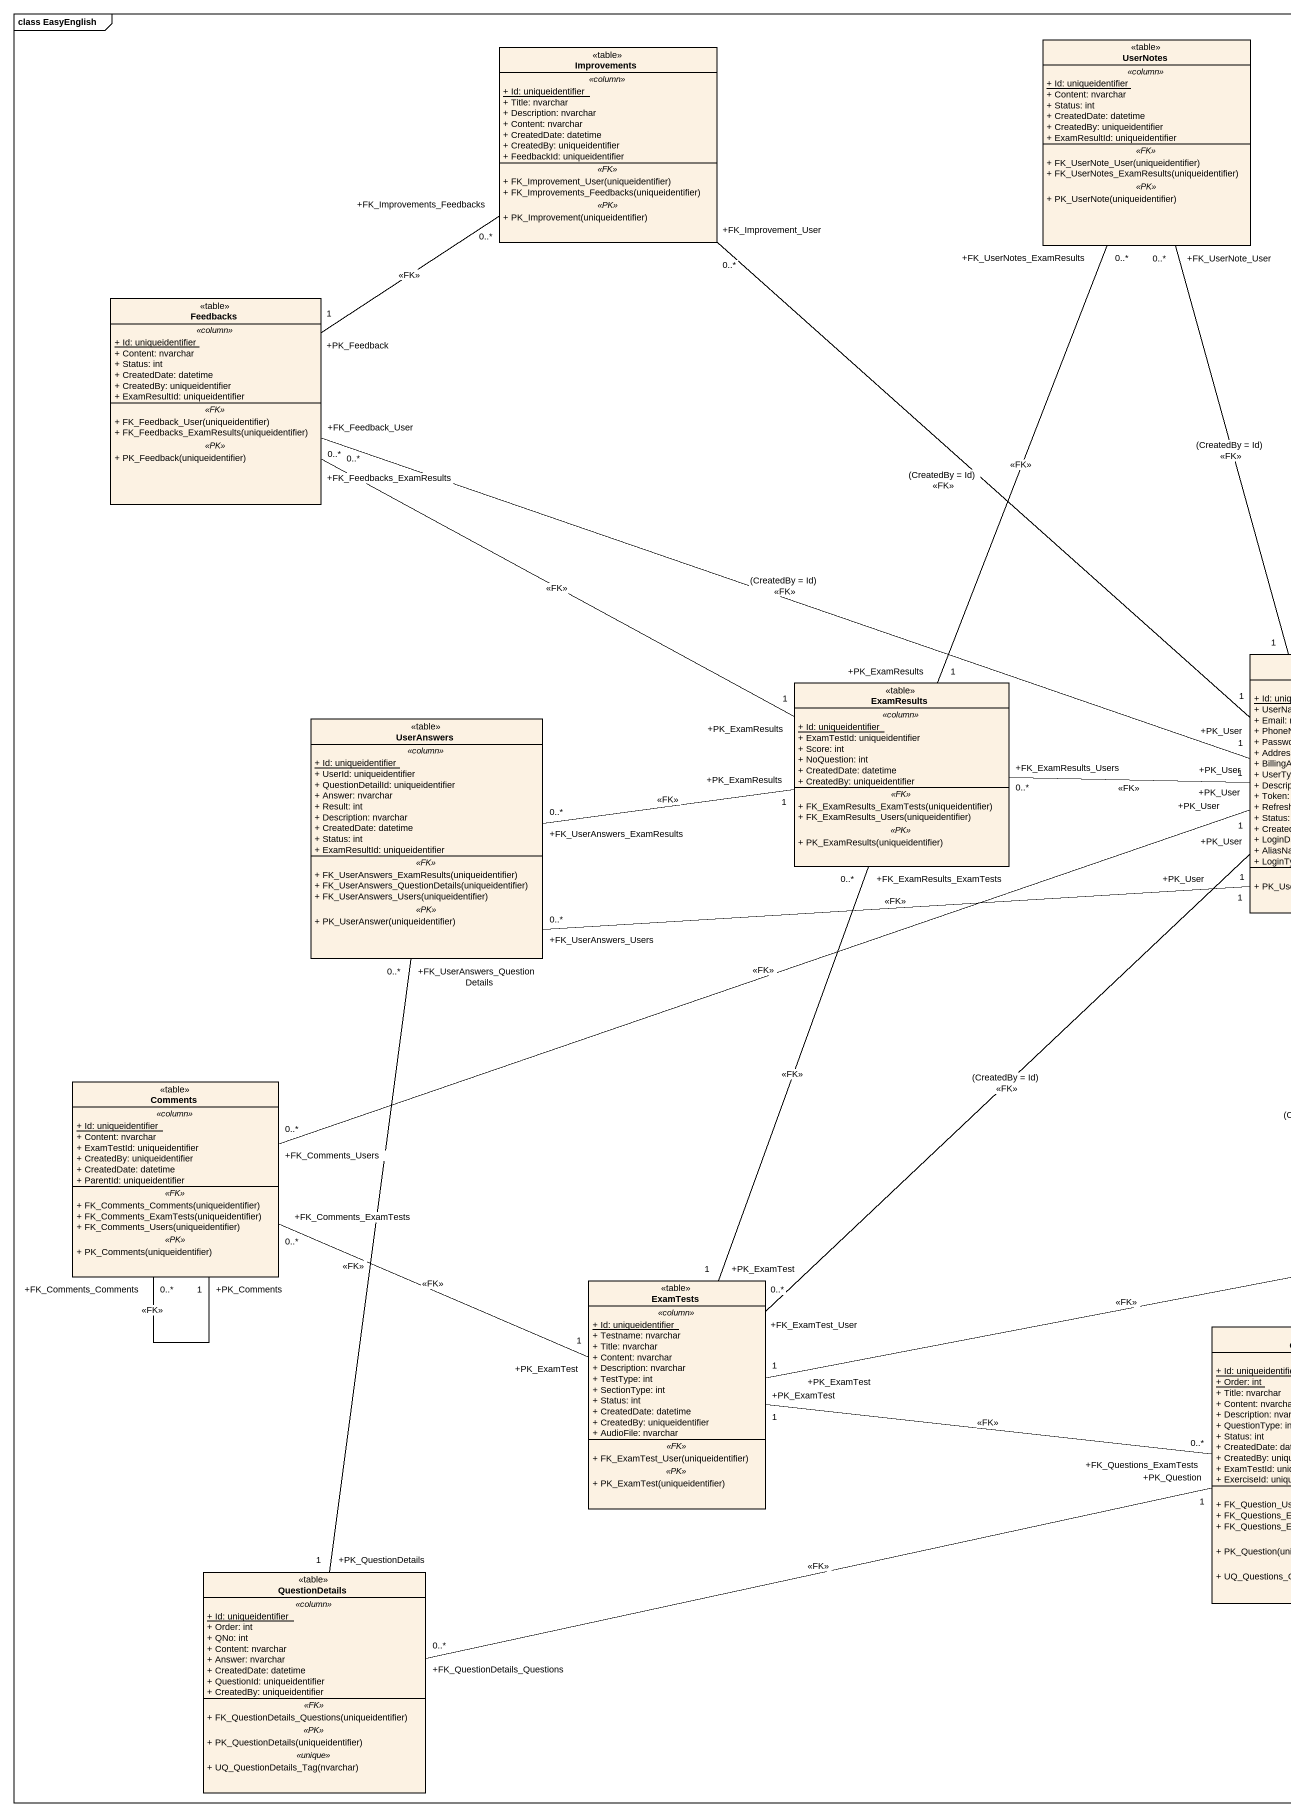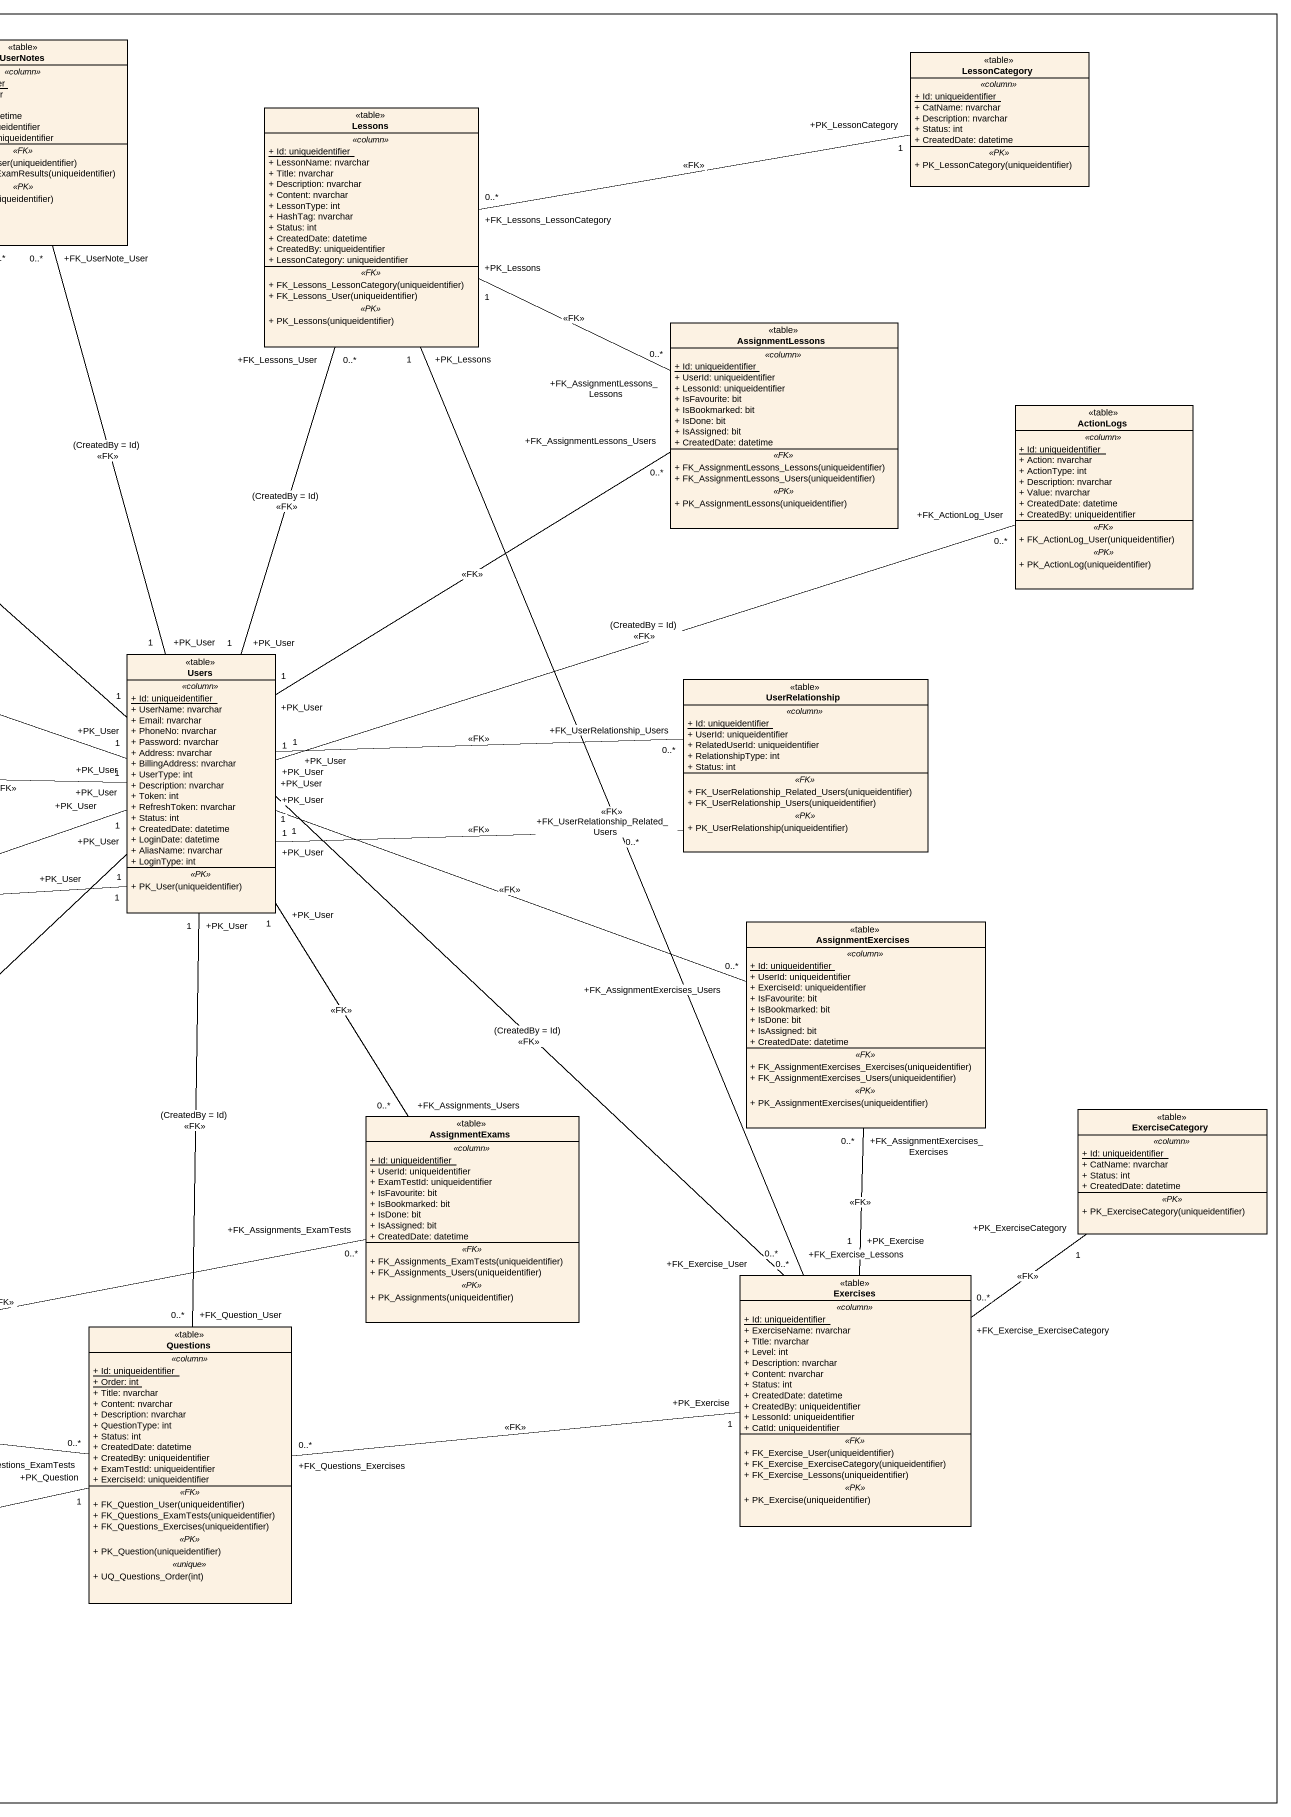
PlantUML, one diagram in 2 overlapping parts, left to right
@startuml
mainframe class EasyEnglish
hide circle
hide empty members
skinparam classAttributeIconSize 0
class Improvements <<table>> {
  .. <<column>> ..
  {static} + Id: uniqueidentifier
  + Title: nvarchar
  + Description: nvarchar
  + Content: nvarchar
  + CreatedDate: datetime
  + CreatedBy: uniqueidentifier
  + FeedbackId: uniqueidentifier
  .. <<FK>> ..
  + FK_Improvement_User(uniqueidentifier)
  + FK_Improvements_Feedbacks(uniqueidentifier)
  .. <<PK>> ..
  + PK_Improvement(uniqueidentifier)
}
class UserNotes <<table>> {
  .. <<column>> ..
  {static} + Id: uniqueidentifier
  + Content: nvarchar
  + Status: int
  + CreatedDate: datetime
  + CreatedBy: uniqueidentifier
  + ExamResultId: uniqueidentifier
  .. <<FK>> ..
  + FK_UserNote_User(uniqueidentifier)
  + FK_UserNotes_ExamResults(uniqueidentifier)
  .. <<PK>> ..
  + PK_UserNote(uniqueidentifier)
}
class LessonCategory <<table>> {
  .. <<column>> ..
  {static} + Id: uniqueidentifier
  + CatName: nvarchar
  + Description: nvarchar
  + Status: int
  + CreatedDate: datetime
  .. <<PK>> ..
  + PK_LessonCategory(uniqueidentifier)
}
class Lessons <<table>> {
  .. <<column>> ..
  {static} + Id: uniqueidentifier
  + LessonName: nvarchar
  + Title: nvarchar
  + Description: nvarchar
  + Content: nvarchar
  + LessonType: int
  + HashTag: nvarchar
  + Status: int
  + CreatedDate: datetime
  + CreatedBy: uniqueidentifier
  + LessonCategory: uniqueidentifier
  .. <<FK>> ..
  + FK_Lessons_LessonCategory(uniqueidentifier)
  + FK_Lessons_User(uniqueidentifier)
  .. <<PK>> ..
  + PK_Lessons(uniqueidentifier)
}
class Feedbacks <<table>> {
  .. <<column>> ..
  {static} + Id: uniqueidentifier
  + Content: nvarchar
  + Status: int
  + CreatedDate: datetime
  + CreatedBy: uniqueidentifier
  + ExamResultId: uniqueidentifier
  .. <<FK>> ..
  + FK_Feedback_User(uniqueidentifier)
  + FK_Feedbacks_ExamResults(uniqueidentifier)
  .. <<PK>> ..
  + PK_Feedback(uniqueidentifier)
}
class AssignmentLessons <<table>> {
  .. <<column>> ..
  {static} + Id: uniqueidentifier
  + UserId: uniqueidentifier
  + LessonId: uniqueidentifier
  + IsFavourite: bit
  + IsBookmarked: bit
  + IsDone: bit
  + IsAssigned: bit
  + CreatedDate: datetime
  .. <<FK>> ..
  + FK_AssignmentLessons_Lessons(uniqueidentifier)
  + FK_AssignmentLessons_Users(uniqueidentifier)
  .. <<PK>> ..
  + PK_AssignmentLessons(uniqueidentifier)
}
class ActionLogs <<table>> {
  .. <<column>> ..
  {static} + Id: uniqueidentifier
  + Action: nvarchar
  + ActionType: int
  + Description: nvarchar
  + Value: nvarchar
  + CreatedDate: datetime
  + CreatedBy: uniqueidentifier
  .. <<FK>> ..
  + FK_ActionLog_User(uniqueidentifier)
  .. <<PK>> ..
  + PK_ActionLog(uniqueidentifier)
}
class Users <<table>> {
  .. <<column>> ..
  {static} + Id: uniqueidentifier
  + UserName: nvarchar
  + Email: nvarchar
  + PhoneNo: nvarchar
  + Password: nvarchar
  + Address: nvarchar
  + BillingAddress: nvarchar
  + UserType: int
  + Description: nvarchar
  + Token: int
  + RefreshToken: nvarchar
  + Status: int
  + CreatedDate: datetime
  + LoginDate: datetime
  + AliasName: nvarchar
  + LoginType: int
  .. <<PK>> ..
  + PK_User(uniqueidentifier)
}
class ExamResults <<table>> {
  .. <<column>> ..
  {static} + Id: uniqueidentifier
  + ExamTestId: uniqueidentifier
  + Score: int
  + NoQuestion: int
  + CreatedDate: datetime
  + CreatedBy: uniqueidentifier
  .. <<FK>> ..
  + FK_ExamResults_ExamTests(uniqueidentifier)
  + FK_ExamResults_Users(uniqueidentifier)
  .. <<PK>> ..
  + PK_ExamResults(uniqueidentifier)
}
class UserRelationship <<table>> {
  .. <<column>> ..
  {static} + Id: uniqueidentifier
  + UserId: uniqueidentifier
  + RelatedUserId: uniqueidentifier
  + RelationshipType: int
  + Status: int
  .. <<FK>> ..
  + FK_UserRelationship_Related_Users(uniqueidentifier)
  + FK_UserRelationship_Users(uniqueidentifier)
  .. <<PK>> ..
  + PK_UserRelationship(uniqueidentifier)
}
class UserAnswers <<table>> {
  .. <<column>> ..
  {static} + Id: uniqueidentifier
  + UserId: uniqueidentifier
  + QuestionDetailId: uniqueidentifier
  + Answer: nvarchar
  + Result: int
  + Description: nvarchar
  + CreatedDate: datetime
  + Status: int
  + ExamResultId: uniqueidentifier
  .. <<FK>> ..
  + FK_UserAnswers_ExamResults(uniqueidentifier)
  + FK_UserAnswers_QuestionDetails(uniqueidentifier)
  + FK_UserAnswers_Users(uniqueidentifier)
  .. <<PK>> ..
  + PK_UserAnswer(uniqueidentifier)
}
class AssignmentExercises <<table>> {
  .. <<column>> ..
  {static} + Id: uniqueidentifier
  + UserId: uniqueidentifier
  + ExerciseId: uniqueidentifier
  + IsFavourite: bit
  + IsBookmarked: bit
  + IsDone: bit
  + IsAssigned: bit
  + CreatedDate: datetime
  .. <<FK>> ..
  + FK_AssignmentExercises_Exercises(uniqueidentifier)
  + FK_AssignmentExercises_Users(uniqueidentifier)
  .. <<PK>> ..
  + PK_AssignmentExercises(uniqueidentifier)
}
class Comments <<table>> {
  .. <<column>> ..
  {static} + Id: uniqueidentifier
  + Content: nvarchar
  + ExamTestId: uniqueidentifier
  + CreatedBy: uniqueidentifier
  + CreatedDate: datetime
  + ParentId: uniqueidentifier
  .. <<FK>> ..
  + FK_Comments_Comments(uniqueidentifier)
  + FK_Comments_ExamTests(uniqueidentifier)
  + FK_Comments_Users(uniqueidentifier)
  .. <<PK>> ..
  + PK_Comments(uniqueidentifier)
}
class AssignmentExams <<table>> {
  .. <<column>> ..
  {static} + Id: uniqueidentifier
  + UserId: uniqueidentifier
  + ExamTestId: uniqueidentifier
  + IsFavourite: bit
  + IsBookmarked: bit
  + IsDone: bit
  + IsAssigned: bit
  + CreatedDate: datetime
  .. <<FK>> ..
  + FK_Assignments_ExamTests(uniqueidentifier)
  + FK_Assignments_Users(uniqueidentifier)
  .. <<PK>> ..
  + PK_Assignments(uniqueidentifier)
}
class ExerciseCategory <<table>> {
  .. <<column>> ..
  {static} + Id: uniqueidentifier
  + CatName: nvarchar
  + Status: int
  + CreatedDate: datetime
  .. <<PK>> ..
  + PK_ExerciseCategory(uniqueidentifier)
}
class Exercises <<table>> {
  .. <<column>> ..
  {static} + Id: uniqueidentifier
  + ExerciseName: nvarchar
  + Title: nvarchar
  + Level: int
  + Description: nvarchar
  + Content: nvarchar
  + Status: int
  + CreatedDate: datetime
  + CreatedBy: uniqueidentifier
  + LessonId: uniqueidentifier
  + CatId: uniqueidentifier
  .. <<FK>> ..
  + FK_Exercise_User(uniqueidentifier)
  + FK_Exercise_ExerciseCategory(uniqueidentifier)
  + FK_Exercise_Lessons(uniqueidentifier)
  .. <<PK>> ..
  + PK_Exercise(uniqueidentifier)
}
class ExamTests <<table>> {
  .. <<column>> ..
  {static} + Id: uniqueidentifier
  + Testname: nvarchar
  + Title: nvarchar
  + Content: nvarchar
  + Description: nvarchar
  + TestType: int
  + SectionType: int
  + Status: int
  + CreatedDate: datetime
  + CreatedBy: uniqueidentifier
  + AudioFile: nvarchar
  .. <<FK>> ..
  + FK_ExamTest_User(uniqueidentifier)
  .. <<PK>> ..
  + PK_ExamTest(uniqueidentifier)
}
class Questions <<table>> {
  .. <<column>> ..
  {static} + Id: uniqueidentifier
  {static} + Order: int
  + Title: nvarchar
  + Content: nvarchar
  + Description: nvarchar
  + QuestionType: int
  + Status: int
  + CreatedDate: datetime
  + CreatedBy: uniqueidentifier
  + ExamTestId: uniqueidentifier
  + ExerciseId: uniqueidentifier
  .. <<FK>> ..
  + FK_Question_User(uniqueidentifier)
  + FK_Questions_ExamTests(uniqueidentifier)
  + FK_Questions_Exercises(uniqueidentifier)
  .. <<PK>> ..
  + PK_Question(uniqueidentifier)
  .. <<unique>> ..
  + UQ_Questions_Order(int)
}
class QuestionDetails <<table>> {
  .. <<column>> ..
  {static} + Id: uniqueidentifier
  + Order: int
  + QNo: int
  + Content: nvarchar
  + Answer: nvarchar
  + CreatedDate: datetime
  + QuestionId: uniqueidentifier
  + CreatedBy: uniqueidentifier
  .. <<FK>> ..
  + FK_QuestionDetails_Questions(uniqueidentifier)
  .. <<PK>> ..
  + PK_QuestionDetails(uniqueidentifier)
  .. <<unique>> ..
  + UQ_QuestionDetails_Tag(nvarchar)
}
Improvements "+FK_Improvements_Feedbacks\n0..*" -- "+PK_Feedback\n1" Feedbacks : <<FK>>
Improvements "+FK_Improvement_User\n0..*" -- "+PK_User\n1" Users : (CreatedBy = Id)\n<<FK>>
UserNotes "+FK_UserNote_User\n0..*" -- "+PK_User\n1" Users : (CreatedBy = Id)\n<<FK>>
UserNotes "+FK_UserNotes_ExamResults\n0..*" -- "+PK_ExamResults\n1" ExamResults : <<FK>>
Lessons "+FK_Lessons_LessonCategory\n0..*" -right- "+PK_LessonCategory\n1" LessonCategory : <<FK>>
Lessons "+FK_Lessons_User\n0..*" -- "+PK_User\n1" Users : (CreatedBy = Id)\n<<FK>>
Feedbacks "+FK_Feedback_User\n0..*" -right- "+PK_User\n1" Users : (CreatedBy = Id)\n<<FK>>
Feedbacks "+FK_Feedbacks_ExamResults\n0..*" -right- "+PK_ExamResults\n1" ExamResults : <<FK>>
AssignmentLessons "+FK_AssignmentLessons_Lessons\n0..*" -left- "+PK_Lessons\n1" Lessons : <<FK>>
AssignmentLessons "+FK_AssignmentLessons_Users\n0..*" -- "+PK_User\n1" Users : <<FK>>
ActionLogs "+FK_ActionLog_User\n0..*" -left- "+PK_User\n1" Users : (CreatedBy = Id)\n<<FK>>
ExamResults "+FK_ExamResults_Users\n0..*" -right- "+PK_User\n1" Users : <<FK>>
ExamResults "+FK_ExamResults_ExamTests\n0..*" -- "+PK_ExamTest\n1" ExamTests : <<FK>>
UserRelationship "+FK_UserRelationship_Users\n0..*" -left- "+PK_User\n1" Users : <<FK>>
UserRelationship "+FK_UserRelationship_Related_Users\n0..*" -left- "+PK_User\n1" Users : <<FK>>
UserAnswers "+FK_UserAnswers_Users\n0..*" -right- "+PK_User\n1" Users : <<FK>>
UserAnswers "+FK_UserAnswers_ExamResults\n0..*" -right- "+PK_ExamResults\n1" ExamResults : <<FK>>
UserAnswers "+FK_UserAnswers_QuestionDetails\n0..*" -- "+PK_QuestionDetails\n1" QuestionDetails : <<FK>>
AssignmentExercises "+FK_AssignmentExercises_Users\n0..*" -left- "+PK_User\n1" Users : <<FK>>
AssignmentExercises "+FK_AssignmentExercises_Exercises\n0..*" -- "+PK_Exercise\n1" Exercises : <<FK>>
Comments "+FK_Comments_Users\n0..*" -right- "+PK_User\n1" Users : <<FK>>
Comments "+FK_Comments_Comments\n0..*" -- "+PK_Comments\n1" Comments : <<FK>>
Comments "+FK_Comments_ExamTests\n0..*" -right- "+PK_ExamTest\n1" ExamTests : <<FK>>
AssignmentExams "+FK_Assignments_Users\n0..*" -up- "+PK_User\n1" Users : <<FK>>
AssignmentExams "+FK_Assignments_ExamTests\n0..*" -left- "+PK_ExamTest\n1" ExamTests : <<FK>>
Exercises "+FK_Exercise_Lessons\n0..*" -up- "+PK_Lessons\n1" Lessons : <<FK>>
Exercises "+FK_Exercise_User\n0..*" -up- "+PK_User\n1" Users : (CreatedBy = Id)\n<<FK>>
Exercises "+FK_Exercise_ExerciseCategory\n0..*" -up- "+PK_ExerciseCategory\n1" ExerciseCategory : <<FK>>
ExamTests "+FK_ExamTest_User\n0..*" -up- "+PK_User\n1" Users : (CreatedBy = Id)\n<<FK>>
Questions "+FK_Question_User\n0..*" -up- "+PK_User\n1" Users : (CreatedBy = Id)\n<<FK>>
Questions "+FK_Questions_Exercises\n0..*" -right- "+PK_Exercise\n1" Exercises : <<FK>>
Questions "+FK_Questions_ExamTests\n0..*" -left- "+PK_ExamTest\n1" ExamTests : <<FK>>
QuestionDetails "+FK_QuestionDetails_Questions\n0..*" -right- "+PK_Question\n1" Questions : <<FK>>
@enduml
